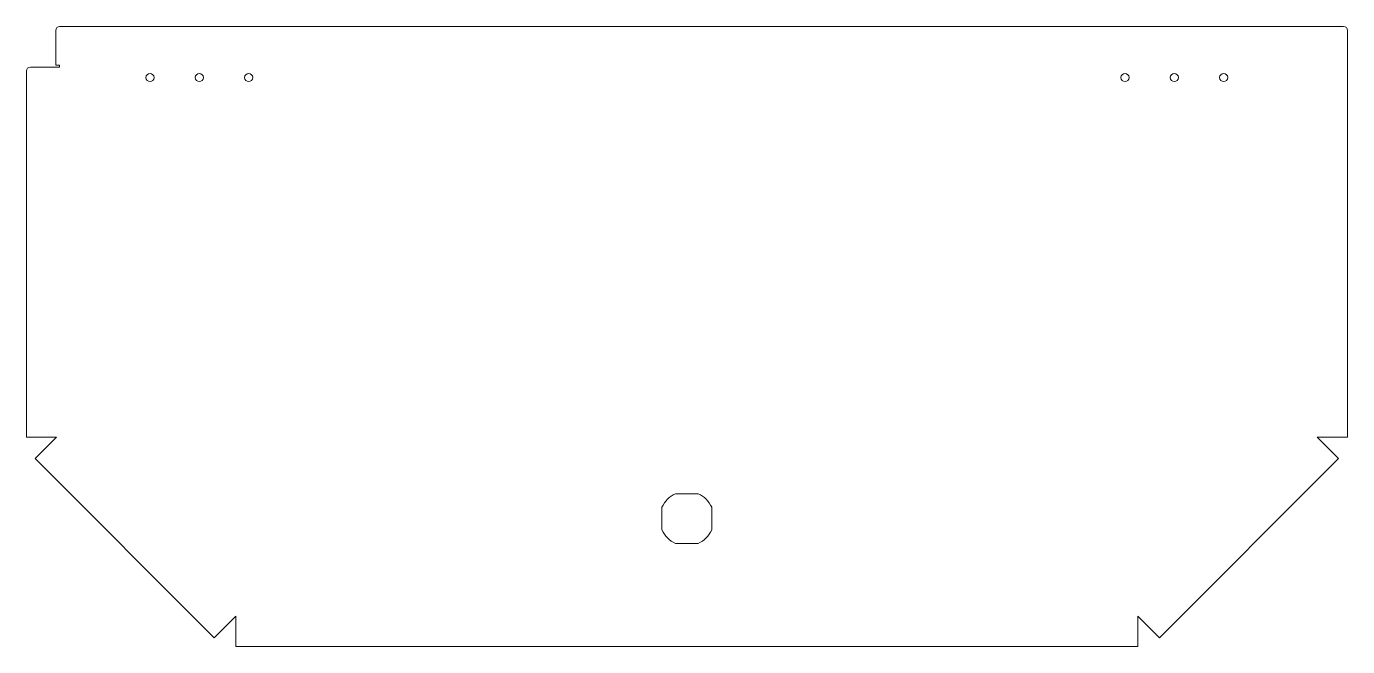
# Model space of a CAD drawing. Header units: inches. Extents: x -10.5 to 10.6, y -9.8 to 0.1.
import ezdxf

# ---------------------------------------------------------------- set-up
doc = ezdxf.new("R2010")
doc.units = ezdxf.units.IN
doc.header["$MEASUREMENT"] = 0

msp = doc.modelspace()

# ---------------------------------------------------------------- linework, layer by layer
at = {"color": 7, "linetype": 'Continuous', "lineweight": 15}
for p, q in [((-10.082, 0.037), (-10.082, -0.518)), ((10.492, 0.1), (-10.019, 0.1)), ((10.555, -6.464), (10.555, 0.037)), ((-10.55, -0.613), (-10.55, -6.464)), ((-10.02, -0.55), (-10.487, -0.55)), ((-10.082, -0.518), (-10.02, -0.518)), ((-10.02, -0.518), (-10.02, -0.55)), ((-10.068, -6.464), (-10.55, -6.464)), ((-10.068, -6.464), (-10.412, -6.808)), ((10.068, -6.464), (10.555, -6.464)), ((10.068, -6.464), (10.412, -6.808)), ((-10.412, -6.808), (-7.55, -9.671)), ((7.55, -9.671), (10.412, -6.808)), ((0.181, -7.369), (-0.181, -7.369)), ((-0.398, -7.586), (-0.398, -7.948)), ((0.398, -7.948), (0.398, -7.586)), ((-0.181, -8.165), (0.181, -8.165)), ((-7.206, -9.327), (-7.55, -9.671)), ((-7.206, -9.327), (-7.206, -9.813)), ((7.206, -9.327), (7.55, -9.671)), ((7.206, -9.327), (7.206, -9.813)), ((-7.206, -9.813), (7.206, -9.813))]:
    msp.add_line(p, q, dxfattribs=at)
for centre in [(-8.575, -0.718), (-7.787, -0.718), (-7, -0.718), (7, -0.718), (7.787, -0.718), (8.575, -0.718)]:
    msp.add_circle(centre, 0.065, dxfattribs=at)
for centre, radius, start, end in [((-10.019, 0.037), 0.0625, 90, 180), ((10.492, 0.037), 0.0625, 0, 90), ((-10.487, -0.613), 0.0625, 90, 180), ((0, -7.767), 0.437, 114.5071, 155.4929), ((0, -7.767), 0.437, 24.5071, 65.4929), ((0, -7.767), 0.437, 204.5071, 245.4929), ((0, -7.767), 0.437, 294.5071, 335.4929)]:
    msp.add_arc(centre, radius, start, end, dxfattribs=at)

doc.saveas('drawing.dxf')
